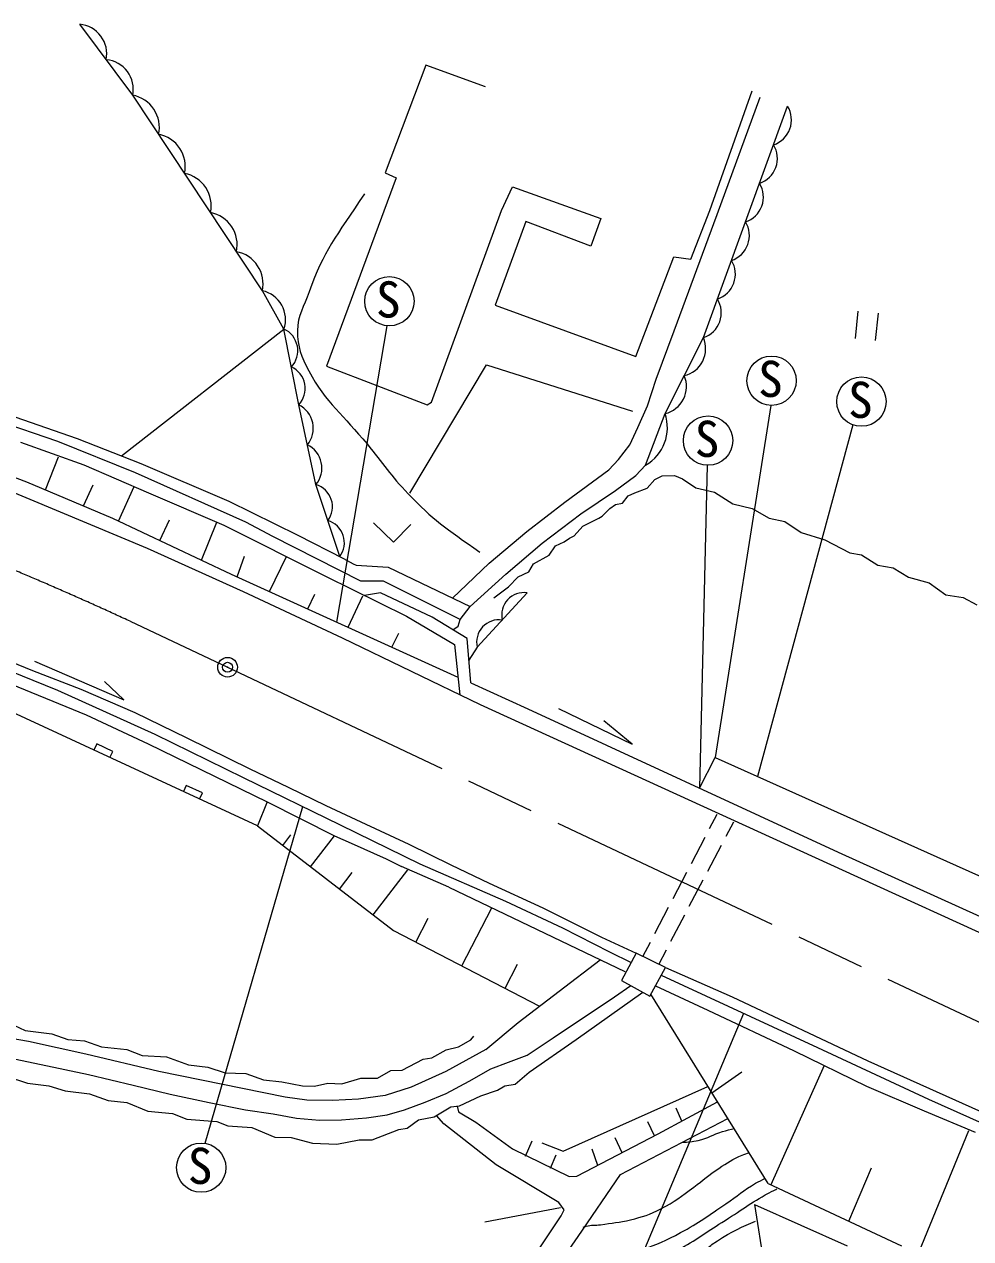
# Model space of a CAD drawing. Units: millimetres, scale not verified. Extents: x 40000 to 680000, y 20000 to 380000.
# Drawn here: x 472835 to 520782, y 277258 to 338804 of the extents above; entities that cross this region are included whole.
import ezdxf
from ezdxf.enums import TextEntityAlignment as Align

# ---------------------------------------------------------------- set-up
doc = ezdxf.new("R2010")
doc.units = ezdxf.units.MM
doc.header["$LTSCALE"] = 1000
doc.header["$PDMODE"] = 32
doc.header["$PDSIZE"] = 500
doc.linetypes.add('CHAIN', pattern=[18.5, 12, -1.5, 3.5, -1.5])
for name, color, linetype, lineweight in [('M-BGD', 7, 'Continuous', 13), ('M-BMK', 2, 'CHAIN', 13), ('M-BMK-SRVR', 3, 'Continuous', 13)]:
    doc.layers.add(name, color=color, linetype=linetype, lineweight=lineweight)
doc.styles.add('ＭＳ ゴシック', font='')
doc.styles.get('ＭＳ ゴシック').set_extended_font_data('MS Gothic')

msp = doc.modelspace()

# ---------------------------------------------------------------- linework, layer by layer
at = {"layer": 'M-BGD'}
for p, q in [((478328, 335214), (475643, 338804)), ((493175, 336734), (491122, 331274)), ((496196, 335642), (493175, 336734)), ((507572, 329372), (509715, 335432)), ((484897, 325296), (478328, 335214)), ((507932, 329165), (510114, 335113)), ((507243, 322925), (511506, 334651)), ((491122, 331274), (491671, 331022)), ((491671, 331022), (488139, 321486)), ((497006, 329367), (497566, 330560)), ((497566, 330560), (502043, 328968)), ((493466, 319650), (497006, 329367)), ((506603, 326898), (507572, 329372)), ((498243, 328807), (496683, 324562)), ((501532, 327556), (498243, 328807)), ((502043, 328968), (501532, 327556)), ((505751, 323276), (507932, 329165)), ((503824, 321974), (505750, 327024)), ((505750, 327024), (506603, 326898)), ((485990, 323361), (484897, 325296)), ((496683, 324562), (503824, 321974)), ((515058, 324268), (514921, 322875)), ((515966, 322772), (516103, 324165)), ((477760, 316932), (485990, 323361)), ((486739, 319516), (485990, 323361)), ((488668, 308506), (491224, 323522)), ((504854, 320816), (505751, 323276)), ((505300, 319075), (507243, 322925)), ((488139, 321486), (493241, 319514)), ((492368, 315034), (496244, 321542)), ((496244, 321542), (503653, 319201)), ((504413, 319476), (504854, 320816)), ((487611, 315474), (486739, 319516)), ((493241, 319514), (493466, 319650)), ((503919, 318378), (504413, 319476)), ((510654, 319493), (507834, 301648)), ((474528, 317661), (470024, 319203)), ((472361, 318910), (475516, 317819)), ((504313, 316458), (505300, 319075)), ((503505, 317495), (503919, 318378)), ((514808, 318510), (509985, 300682)), ((472645, 317631), (475853, 316470)), ((478466, 316067), (474528, 317661)), ((475516, 317819), (478747, 316542)), ((467813, 317574), (472946, 315609)), ((502936, 316745), (503505, 317495)), ((473906, 315204), (474566, 316875)), ((475853, 316470), (479133, 315057)), ((478747, 316542), (483191, 314632)), ((502448, 316229), (502936, 316745)), ((503815, 315943), (504313, 316458)), ((507437, 316454), (507036, 300098)), ((484051, 313575), (478466, 316067)), ((500214, 314592), (502448, 316229)), ((502791, 315176), (503815, 315943)), ((504389, 315295), (504777, 315731)), ((504777, 315731), (505151, 315919)), ((505151, 315919), (505773, 315940)), ((505773, 315940), (506183, 315764)), ((506183, 315764), (506854, 315314)), ((471557, 315378), (479067, 312261)), ((472946, 315609), (477309, 313770)), ((475827, 314395), (476328, 315457)), ((477603, 313631), (478402, 315372)), ((488818, 311832), (487611, 315474)), ((501032, 313989), (502791, 315176)), ((503765, 315064), (504389, 315295)), ((506854, 315314), (507806, 315096)), ((479133, 315057), (482944, 313422)), ((483191, 314632), (486701, 312910)), ((498303, 313098), (500214, 314592)), ((502794, 314471), (503142, 314537)), ((503142, 314537), (503430, 314902)), ((503430, 314902), (503765, 315064)), ((507806, 315096), (508736, 314507)), ((508736, 314507), (509716, 314269)), ((499064, 312509), (501032, 313989)), ((502110, 313871), (502496, 314268)), ((502496, 314268), (502794, 314471)), ((509716, 314269), (510566, 313780)), ((477309, 313770), (483323, 310933)), ((479701, 312642), (480199, 313695)), ((481813, 311645), (482589, 313574)), ((482944, 313422), (488103, 310830)), ((485432, 312845), (484051, 313575)), ((490524, 313545), (491540, 312554)), ((491540, 312554), (492418, 313453)), ((500696, 312883), (501136, 313373)), ((501136, 313373), (501951, 313775)), ((501951, 313775), (502110, 313871)), ((510566, 313780), (511368, 313610)), ((511368, 313610), (512186, 313056)), ((489889, 310590), (485432, 312845)), ((486701, 312910), (489010, 311734)), ((496385, 311491), (498303, 313098)), ((500182, 312579), (500460, 312763)), ((500460, 312763), (500696, 312883)), ((512186, 313056), (513386, 312681)), ((513386, 312681), (514665, 312014)), ((479067, 312261), (483920, 310065)), ((497235, 310944), (499064, 312509)), ((499427, 311906), (499749, 312365)), ((499749, 312365), (500182, 312579)), ((483613, 310801), (483997, 311851)), ((485262, 310052), (486124, 311824)), ((489010, 311734), (489499, 311462)), ((489499, 311462), (489652, 311395)), ((494879, 310050), (496385, 311491)), ((498403, 311049), (498637, 311465)), ((498637, 311465), (499427, 311906)), ((514665, 312014), (515243, 311923)), ((515243, 311923), (516081, 311397)), ((483323, 310933), (494803, 305720)), ((488103, 310830), (492198, 308816)), ((489652, 311395), (491269, 311286)), ((491269, 311286), (495432, 309306)), ((495432, 309306), (497235, 310944)), ((497854, 310804), (498403, 311049)), ((516081, 311397), (516846, 311257)), ((516846, 311257), (517631, 310782)), ((491031, 310581), (489889, 310590)), ((494918, 308644), (491031, 310581)), ((496617, 309740), (497365, 310288)), ((497365, 310288), (497854, 310804)), ((517631, 310782), (518683, 310491)), ((518683, 310491), (519527, 309888)), ((483920, 310065), (488931, 307711)), ((487195, 309175), (487550, 309924)), ((489246, 308244), (489984, 309833)), ((490881, 309986), (490068, 309863)), ((493502, 308750), (490881, 309986)), ((494540, 309730), (494879, 310050)), ((498320, 309990), (495782, 307235)), ((519527, 309888), (520408, 309761)), ((520408, 309761), (521092, 309377)), ((494918, 308644), (495432, 309306)), ((492198, 308816), (494635, 307380)), ((495273, 307677), (493502, 308750)), ((494819, 308305), (494918, 308644)), ((491452, 307242), (491810, 307948)), ((494553, 308114), (494819, 308305)), ((467978, 307690), (474510, 305066)), ((469929, 307403), (473250, 306054)), ((488931, 307711), (495930, 304325)), ((494635, 307380), (494893, 304826)), ((495452, 305426), (495273, 307677)), ((495782, 307235), (495360, 306582)), ((473360, 306529), (477878, 304576)), ((470196, 306173), (475966, 303813)), ((473250, 306054), (475707, 305109)), ((477878, 304576), (476900, 305499)), ((494803, 305720), (494803, 305720)), ((495452, 305426), (498338, 304115)), ((474510, 305066), (479441, 302822)), ((475707, 305109), (478436, 303919)), ((495930, 304325), (515041, 295596)), ((498338, 304115), (514062, 296853)), ((499894, 304137), (503627, 302317)), ((475966, 303813), (479108, 302332)), ((478436, 303919), (481074, 302639)), ((503627, 302317), (502196, 303503)), ((479441, 302822), (483917, 300633)), ((476506, 302336), (476358, 302019)), ((477322, 301958), (476506, 302336)), ((479108, 302332), (482479, 300694)), ((481074, 302639), (484268, 301069)), ((477175, 301640), (477322, 301958)), ((507036, 300098), (507834, 301648)), ((507834, 301648), (523401, 294662)), ((484268, 301069), (486200, 300144)), ((482479, 300694), (485136, 299403)), ((483917, 300633), (488840, 298236)), ((481042, 300235), (480895, 299917)), ((481859, 299856), (481042, 300235)), ((481712, 299539), (481859, 299856)), ((486200, 300144), (488113, 299212)), ((481996, 282093), (486939, 299162)), ((485136, 299403), (488550, 297677)), ((488113, 299212), (489880, 298393)), ((507556, 298047), (507934, 298773)), ((484644, 298180), (491544, 292876)), ((488840, 298236), (492879, 296263)), ((489880, 298393), (492316, 297249)), ((508388, 297653), (508774, 298389)), ((485928, 297193), (486338, 297726)), ((487342, 296106), (488550, 297677)), ((488550, 297677), (489398, 297312)), ((489398, 297312), (491172, 296502)), ((506634, 296273), (507326, 297604)), ((492316, 297249), (494452, 296208)), ((507458, 295882), (508155, 297210)), ((514062, 296853), (525179, 291811)), ((491172, 296502), (491946, 296125)), ((494335, 295079), (491946, 296125)), ((492879, 296263), (497210, 294369)), ((494452, 296208), (496385, 295284)), ((488809, 294979), (489451, 295815)), ((490508, 293673), (492264, 295958)), ((505711, 294499), (506403, 295829)), ((506527, 294112), (507225, 295440)), ((515041, 295596), (525670, 290740)), ((494335, 295079), (503266, 290797)), ((496385, 295284), (499100, 294028)), ((497210, 294369), (500101, 293007)), ((494999, 291090), (496520, 294031)), ((499100, 294028), (502070, 292547)), ((504788, 292724), (505480, 294055)), ((505597, 292341), (506295, 293669)), ((492673, 292293), (493297, 293498)), ((500101, 293007), (502475, 291790)), ((491544, 292876), (498944, 289049)), ((502070, 292547), (503828, 291728)), ((502475, 291790), (503579, 291259)), ((503828, 291728), (503098, 290352)), ((505313, 290997), (503828, 291728)), ((504180, 291555), (504557, 292281)), ((504978, 291162), (505365, 291898)), ((497194, 289954), (497823, 291171)), ((497852, 288215), (502017, 291395)), ((504523, 289553), (505313, 290997)), ((505099, 290607), (513013, 286943)), ((505313, 290997), (508698, 289511)), ((502733, 289521), (503566, 290090)), ((503098, 290352), (504523, 289553)), ((504810, 290078), (507459, 288835)), ((499626, 287440), (502733, 289521)), ((500789, 287353), (504174, 289749)), ((510513, 280065), (504579, 289656)), ((508698, 289511), (515577, 286270)), ((509267, 288677), (501112, 269247)), ((507459, 288835), (511838, 286785)), ((473043, 287250), (468004, 288135)), ((472308, 288073), (472885, 287811)), ((496222, 286854), (497852, 288215)), ((472885, 287811), (474232, 287646)), ((474232, 287646), (475045, 287351)), ((495462, 287329), (495607, 287522)), ((498311, 286559), (499626, 287440)), ((475948, 286614), (473043, 287250)), ((475045, 287351), (475891, 287283)), ((475891, 287283), (476743, 286985)), ((476743, 286985), (478025, 286853)), ((478025, 286853), (478800, 286550)), ((493481, 286432), (494211, 286829)), ((496222, 286854), (494199, 285739)), ((494211, 286829), (494831, 286984)), ((494831, 286984), (495462, 287329)), ((498413, 285704), (500789, 287353)), ((513013, 286943), (518639, 284324)), ((471682, 286502), (473692, 286090)), ((479654, 285725), (475948, 286614)), ((478800, 286550), (480037, 286469)), ((480037, 286469), (481150, 286070)), ((491983, 285794), (493047, 286352)), ((493047, 286352), (493481, 286432)), ((496475, 285864), (497365, 286213)), ((497365, 286213), (498311, 286559)), ((511838, 286785), (515496, 284987)), ((515577, 286270), (522634, 283094)), ((473692, 286090), (476089, 285587)), ((476089, 285587), (478359, 285045)), ((486053, 284427), (479654, 285725)), ((481150, 286070), (482136, 285955)), ((482136, 285955), (483008, 285666)), ((483008, 285666), (484056, 285624)), ((484056, 285624), (484955, 285314)), ((490737, 285398), (491409, 285779)), ((491409, 285779), (491983, 285794)), ((494199, 285739), (492434, 284944)), ((495379, 285240), (496475, 285864)), ((497710, 285096), (498413, 285704)), ((507675, 284652), (509184, 285721)), ((513354, 286040), (510658, 279997)), ((471916, 285492), (472994, 285143)), ((472994, 285143), (474084, 285004)), ((474084, 285004), (474900, 284746)), ((478359, 285045), (480233, 284592)), ((484955, 285314), (485884, 285202)), ((485884, 285202), (486923, 284999)), ((486923, 284999), (487533, 284982)), ((487533, 284982), (488210, 285134)), ((488210, 285134), (488915, 285103)), ((488915, 285103), (489878, 285400)), ((489878, 285400), (490737, 285398)), ((494206, 284611), (495379, 285240)), ((496813, 284785), (497188, 285002)), ((497188, 285002), (497710, 285096)), ((500135, 281697), (507472, 284979)), ((515496, 284987), (518431, 283738)), ((474900, 284746), (476133, 284607)), ((476133, 284607), (477078, 284257)), ((480233, 284592), (482195, 284163)), ((487152, 284277), (486053, 284427)), ((491121, 284524), (489773, 284335)), ((492434, 284944), (491121, 284524)), ((493149, 284176), (494206, 284611)), ((494882, 283990), (495965, 284500)), ((495965, 284500), (496813, 284785)), ((477078, 284257), (478027, 284154)), ((478027, 284154), (479100, 283719)), ((482195, 284163), (484035, 283789)), ((484035, 283789), (485437, 283593)), ((488441, 284269), (487152, 284277)), ((489773, 284335), (488441, 284269)), ((491212, 283543), (492095, 283788)), ((492095, 283788), (493149, 284176)), ((493599, 283430), (494450, 283935)), ((494450, 283935), (494882, 283990)), ((494770, 283975), (494840, 283681)), ((504947, 282578), (507956, 284197)), ((505838, 283894), (506125, 283227)), ((518431, 283738), (521014, 282652)), ((518639, 284324), (522800, 282459)), ((479100, 283719), (480344, 283608)), ((480344, 283608), (481063, 283318)), ((481063, 283318), (482593, 283191)), ((482593, 283191), (483144, 282978)), ((485437, 283593), (486618, 283371)), ((486618, 283371), (487786, 283265)), ((487786, 283265), (488905, 283286)), ((488905, 283286), (490171, 283384)), ((490171, 283384), (491212, 283543)), ((492239, 282869), (492807, 283276)), ((492807, 283276), (493599, 283430)), ((494095, 283078), (493714, 283498)), ((494840, 283681), (495717, 283162)), ((495717, 283162), (497568, 281813)), ((503046, 280510), (508477, 283356)), ((504413, 283204), (504739, 282483)), ((483144, 282978), (484362, 282897)), ((484362, 282897), (485527, 282409)), ((490456, 282266), (491815, 282798)), ((491815, 282798), (492239, 282869)), ((496744, 281005), (494095, 283078)), ((500829, 280420), (504947, 282578)), ((520677, 282727), (515081, 269096)), ((485527, 282409), (486357, 282390)), ((486357, 282390), (487429, 282098)), ((487429, 282098), (488668, 282055)), ((488668, 282055), (489807, 282275)), ((489807, 282275), (490456, 282266)), ((498540, 282208), (498207, 281431)), ((499051, 282113), (500135, 281697)), ((502752, 282383), (503104, 281626)), ((497568, 281813), (500447, 280414)), ((499768, 281487), (499485, 280810)), ((501582, 281812), (501879, 280984)), ((499923, 279096), (496744, 281005)), ((514608, 278152), (515752, 280851)), ((500447, 280414), (500829, 280420)), ((500896, 277373), (503046, 280510)), ((510513, 280065), (517282, 276903)), ((496171, 278111), (499995, 278835)), ((500178, 278718), (499923, 279096)), ((509836, 278999), (514517, 276903)), ((509836, 278999), (510631, 273827)), ((498582, 276233), (500036, 278412)), ((500036, 278412), (500178, 278718)), ((496593, 271191), (500896, 277373))]:
    msp.add_line(p, q, dxfattribs=at)
msp.add_lwpolyline([(485136, 299403), (484644, 298180), (470814, 304587), (460582, 308392), (445261, 313284), (432466, 316456), (428207, 317261), (420480, 318757), (409944, 319975), (407872, 320085)], dxfattribs=at)
for centre in [(491330, 324767), (510693, 320743), (515247, 319680), (507476, 317704), (481797, 280859)]:
    msp.add_circle(centre, 1250, dxfattribs=at)
for centre, radius, start, end in [((475508, 337304), 1506, 348.70194, 84.87206), ((476851, 335509), 1506, 348.70194, 84.87206), ((478013, 333578), 1665, 347.92604, 79.11585), ((510370, 333958), 1331, 288.65555, 31.38833), ((479327, 331595), 1665, 347.92604, 79.11585), ((509659, 332003), 1331, 288.65555, 31.38833), ((480641, 329611), 1665, 347.92604, 79.11585), ((508949, 330049), 1331, 288.65555, 31.38833), ((481955, 327628), 1665, 347.92604, 79.11585), ((508238, 328095), 1331, 288.65555, 31.38833), ((483269, 325644), 1665, 347.92604, 79.11585), ((507528, 326141), 1331, 288.65555, 31.38833), ((484586, 323844), 1485, 341.01591, 77.90592), ((506817, 324186), 1331, 288.65555, 31.38833), ((485482, 322264), 1209, 316.91223, 65.11717), ((505943, 322374), 1412, 283.46762, 22.98427), ((485856, 320342), 1209, 316.91223, 65.11717), ((504971, 320449), 1412, 283.46762, 22.98427), ((486156, 318333), 1319, 320.56889, 63.79907), ((503211, 318369), 2206, 299.97111, 18.66886), ((486593, 316311), 1319, 320.56889, 63.79907), ((487277, 314353), 1170, 323.25374, 73.40581), ((487881, 312532), 1170, 323.25374, 73.40581), ((498147, 308876), 1127, 81.16392, 193.54373), ((496878, 307499), 1127, 81.16392, 193.54373)]:
    msp.add_arc(centre, radius, start, end, dxfattribs=at)
for points, knots in [([(490064, 330210), (488633, 328037), (488008, 327340), (487268, 325239), (487001, 324481), (486677, 324072), (486676, 323268), (486675, 322445), (486856, 321964), (487246, 321239), (488123, 319609), (489032, 318969), (490201, 317534), (491009, 316541), (491401, 315930), (492284, 315004), (493548, 313678), (494170, 313294), (495922, 312044)], [0, 0, 0, 0, 1, 1, 1, 2, 2, 2, 3, 3, 3, 4, 4, 4, 5, 5, 5, 6, 6, 6, 6]), ([(506123, 282137), (506517, 282156), (506651, 282174), (506982, 282242), (507478, 282344), (507713, 282549), (508201, 282687), (508425, 282750), (508616, 282798), (508797, 282838)], [0, 0, 0, 0, 1, 1, 1, 2, 2, 2, 3, 3, 3, 3]), ([(501157, 277847), (501206, 277862), (501255, 277877), (501305, 277892), (501577, 277971), (501746, 277925), (502026, 277965), (502623, 278050), (502962, 278081), (503549, 278220), (504171, 278367), (504520, 278481), (505090, 278770), (505783, 279122), (506115, 279419), (506749, 279868), (507256, 280226), (507495, 280490), (508017, 280825), (508464, 281112), (508710, 281293), (509202, 281492), (509332, 281544), (509446, 281582), (509556, 281612)], [0, 0, 0, 0, 1, 1, 1, 2, 2, 2, 3, 3, 3, 4, 4, 4, 5, 5, 5, 6, 6, 6, 7, 7, 7, 8, 8, 8, 8]), ([(500201, 276466), (500309, 276466), (500421, 276466), (500539, 276468), (500924, 276476), (501119, 276303), (501500, 276250), (501906, 276194), (502140, 276144), (502547, 276187), (503183, 276254), (503505, 276467), (504104, 276688), (504898, 276982), (505340, 277165), (506085, 277567), (507022, 278071), (507498, 278439), (508385, 279028), (508979, 279423), (509264, 279720), (509888, 280067), (510061, 280164), (510214, 280242), (510361, 280311)], [0, 0, 0, 0, 1, 1, 1, 2, 2, 2, 3, 3, 3, 4, 4, 4, 5, 5, 5, 6, 6, 6, 7, 7, 7, 8, 8, 8, 8]), ([(498651, 274239), (498737, 274278), (498826, 274318), (498920, 274358), (499523, 274616), (499909, 274624), (500548, 274770), (501301, 274940), (501744, 274942), (502490, 275144), (503271, 275356), (503706, 275501), (504440, 275842), (505120, 276158), (505473, 276393), (506118, 276776), (507001, 277301), (507469, 277639), (508339, 278185), (509266, 278765), (509746, 279161), (510719, 279660), (510805, 279704), (510887, 279745), (510967, 279783)], [0, 0, 0, 0, 1, 1, 1, 2, 2, 2, 3, 3, 3, 4, 4, 4, 5, 5, 5, 6, 6, 6, 7, 7, 7, 8, 8, 8, 8]), ([(496816, 271606), (497257, 271914), (497526, 272055), (497994, 272320), (498822, 272789), (499300, 273029), (500168, 273416), (500955, 273768), (501418, 273913), (502229, 274204), (502871, 274434), (503257, 274490), (503885, 274757), (504589, 275056), (504966, 275264), (505627, 275649), (506335, 276061), (506724, 276307), (507402, 276768), (507618, 276916), (507729, 277015), (507949, 277157), (508676, 277624), (509238, 277879), (509877, 278150)], [0, 0, 0, 0, 1, 1, 1, 2, 2, 2, 3, 3, 3, 4, 4, 4, 5, 5, 5, 6, 6, 6, 7, 7, 7, 8, 8, 8, 8])]:
    msp.add_open_spline(points, degree=3, knots=knots, dxfattribs=at)
at = {"layer": 'M-BMK'}
for p, q in [((478195, 308552), (483132, 306220)), ((483132, 306220), (521945, 287890))]:
    msp.add_line(p, q, dxfattribs=at)
msp.add_arc((402131, 144062), 181225, 65.18279, 95.59037, dxfattribs=at)
at = {"layer": 'M-BMK-SRVR'}
msp.add_circle((483132, 306220), 500, dxfattribs=at)
msp.add_point((483132, 306220), dxfattribs=at)

# ---------------------------------------------------------------- texts
at = {"layer": 'M-BGD', "style": 'ＭＳ ゴシック'}
for p in [(490651, 323394), (510014, 319369), (514569, 318306), (506797, 316330), (481118, 279485)]:
    msp.add_text('S', height=1833, dxfattribs=at).set_placement(p, align=Align.BOTTOM_LEFT)

doc.saveas('drawing.dxf')
